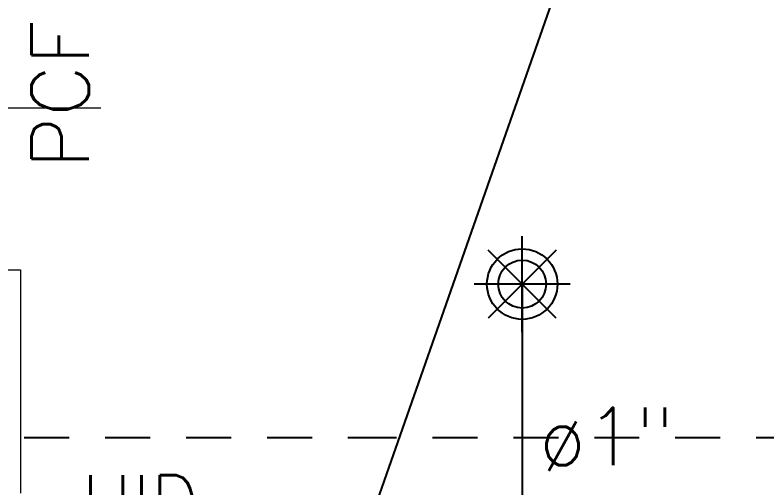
# Model space of a CAD drawing. Header units: millimetres. Extents: x 188.6 to 263.2, y 40.1 to 120.1.
# Drawn here: x 211.299 to 213.39, y 109.168 to 110.483 of the extents above; entities that cross this region are included whole.
import ezdxf
from ezdxf.enums import TextEntityAlignment as Align

# ---------------------------------------------------------------- set-up
doc = ezdxf.new("R2010")
doc.units = ezdxf.units.MM
doc.set_wipeout_variables(frame=1)
doc.linetypes.add('HIDDEN2', pattern=[0.1875, 0.125, -0.0625])
doc.layers.add('_XREF_APTOS 1003 E 1004$0$E-MC-EQUIPAMENTOS', color=8, linetype='Continuous', lineweight=5)
doc.layers.add('_XREF_APTOS 1003 E 1004$0$R-MC-REBOCO', color=1, linetype='Continuous', lineweight=5)
for name, color, linetype in [('ARQ', 8, 'Continuous'), ('ESTR-VIGAS', 11, 'HIDDEN2'), ('ESTRUTURA', 7, 'Continuous'), ('INC-COL-HID', 254, 'Continuous'), ('INC-HID-TEXTO', 7, 'Continuous'), ('INC-PCF', 254, 'Continuous'), ('SPK', 10, 'Continuous'), ('SPK-INTERNO', 244, 'Continuous'), ('SPK-TEXTO', 7, 'Continuous'), ('SPK-TUBO-TETO', 12, 'Continuous')]:
    doc.layers.add(name, color=color, linetype=linetype)
doc.styles.add('60-100', font='romans.shx', dxfattribs={"height": 0.16})
doc.styles.add('60-75', font='romans.shx', dxfattribs={"height": 0.12})
doc.styles.add('ROMANS', font='ROMANS.SHX', dxfattribs={"height": 0.15})
doc.dimstyles.new('SETAS75', dxfattribs={"dimtxt": 0.16, "dimasz": 0.15, "dimexe": 0.15, "dimexo": 0, "dimgap": 0.1, "dimtad": 1, "dimzin": 10, "dimdsep": 46, "dimtxsty": '60-100', "dimblk1": 'OPEN', "dimblk2": 'OPEN', "dimsah": 1, "dimcen": 0, "dimclrd": 244, "dimclre": 244, "dimclrt": 7, "dimadec": 0, "dimazin": 0, "dimtfac": 1, "dimtix": 1, "dimtmove": 2, "dimatfit": 3, "dimldrblk": 'OPEN', "dimfxl": 0.15, "dimtolj": 1, "dimtzin": 6, "dimarcsym": 0})

# ---------------------------------------------------------------- blocks, each defined once
blk = doc.blocks.new('_XREF_APTOS 1003 E 1004$0$ELEVADOR_PLANTA')
at = {"color": 0}
blk.add_line((0.3831, 0), (-0.389, 0), dxfattribs=at)
blk = doc.blocks.new('A$C1BFF5DEF')
at = {"layer": '_XREF_APTOS 1003 E 1004$0$R-MC-REBOCO', "color": 8}
for p, q in [((12.3203, 0.7207), (12.4253, 0.7207)), ((12.4253, 0.7207), (12.4253, 0.0999))]:
    blk.add_line(p, q, dxfattribs=at)
at = {"layer": '_XREF_APTOS 1003 E 1004$0$E-MC-EQUIPAMENTOS', "color": 8, "xscale": -1}
blk.add_blockref('_XREF_APTOS 1003 E 1004$0$ELEVADOR_PLANTA', (12.2603, 1.1707), dxfattribs=at)
blk = doc.blocks.new('SPK')
blk.add_wipeout([(-0.0692, 0.0692), (-0.0673, 0.0711), (-0.0673, 0.0711), (-0.0658, 0.0724), (-0.0658, 0.0724), (-0.0636, 0.0744), (-0.0636, 0.0744), (-0.0618, 0.0759), (-0.0618, 0.0759), (-0.0596, 0.0776), (-0.0596, 0.0776), (-0.0579, 0.0789), (-0.0579, 0.0789), (-0.0546, 0.0813), (-0.0546, 0.0813), (-0.0525, 0.0826), (-0.0507, 0.0837), (-0.0507, 0.0837), (-0.0481, 0.0852), (-0.0481, 0.0852), (-0.0453, 0.0868), (-0.0453, 0.0868), (-0.0431, 0.0879), (-0.0416, 0.0886), (-0.0399, 0.0894), (-0.0399, 0.0894), (-0.0364, 0.0908), (-0.0364, 0.0908), (-0.0341, 0.0917), (-0.0318, 0.0926), (-0.0302, 0.0931), (-0.0281, 0.0938), (-0.0266, 0.0942), (-0.0266, 0.0942), (-0.0244, 0.0948), (-0.0226, 0.0952), (-0.0226, 0.0952), (-0.0203, 0.0957), (-0.0203, 0.0957), (-0.0183, 0.0961), (-0.0183, 0.0961), (-0.0148, 0.0968), (-0.0148, 0.0968), (-0.0114, 0.0972), (-0.01, 0.0974), (-0.0083, 0.0975), (-0.0083, 0.0975), (-0.0058, 0.0977), (-0.0047, 0.0978), (-0.0047, 0.0978), (-0.0027, 0.0978), (-0.0027, 0.0978), (-0.001, 0.0979), (-0.001, 0.0979), (0, 0.0979), (0.0016, 0.0979), (0.0038, 0.0978), (0.0038, 0.0978), (0.0084, 0.0975), (0.0113, 0.0972), (0.0113, 0.0972), (0.0155, 0.0966), (0.0175, 0.0963), (0.0175, 0.0963), (0.0207, 0.0957), (0.0228, 0.0952), (0.0248, 0.0947), (0.0248, 0.0947), (0.0274, 0.094), (0.0274, 0.094), (0.0306, 0.093), (0.0324, 0.0924), (0.0324, 0.0924), (0.0354, 0.0912), (0.0373, 0.0905), (0.0373, 0.0905), (0.0398, 0.0894), (0.0422, 0.0883), (0.0422, 0.0883), (0.0451, 0.0869), (0.0469, 0.0859), (0.049, 0.0847), (0.0513, 0.0833), (0.053, 0.0823), (0.0549, 0.081), (0.0566, 0.0798), (0.0566, 0.0798), (0.0592, 0.078), (0.0615, 0.0762), (0.0659, 0.0724), (0.0669, 0.0714), (0.0669, 0.0714), (0.0692, 0.0692), (0.0692, 0.0692), (0.0692, 0.0692), (0.0692, 0.0692), (0.0717, 0.0667), (0.0717, 0.0667), (0.0739, 0.0642), (0.0739, 0.0642), (0.0753, 0.0626), (0.0753, 0.0626), (0.0765, 0.0611), (0.0765, 0.0611), (0.0785, 0.0585), (0.0785, 0.0585), (0.0805, 0.0556), (0.0805, 0.0556), (0.0805, 0.0556), (0.0826, 0.0526), (0.0826, 0.0526), (0.0841, 0.05), (0.0841, 0.05), (0.0855, 0.0476), (0.0865, 0.0458), (0.0865, 0.0458), (0.0877, 0.0434), (0.0877, 0.0434), (0.0877, 0.0434), (0.089, 0.0407), (0.089, 0.0407), (0.0901, 0.0382), (0.0901, 0.0382), (0.0915, 0.0348), (0.0915, 0.0348), (0.0927, 0.0315), (0.0932, 0.0298), (0.0938, 0.028), (0.0938, 0.028), (0.0938, 0.028), (0.0948, 0.0246), (0.0948, 0.0246), (0.0948, 0.0246), (0.0952, 0.0228), (0.0952, 0.0228), (0.0957, 0.0206), (0.0961, 0.0188), (0.0964, 0.0169), (0.0967, 0.0153), (0.0969, 0.0135), (0.0969, 0.0135), (0.0972, 0.0113), (0.0972, 0.0113), (0.0975, 0.0085), (0.0975, 0.0085), (0.0978, 0.005), (0.0978, 0.005), (0.0979, 0.0023), (0.0979, 0.0023), (0.0979, 0), (0.0979, 0), (0.0978, -0.0048), (0.0978, -0.0048), (0.0976, -0.0077), (0.0973, -0.0103), (0.0973, -0.0103), (0.0968, -0.0148), (0.0968, -0.0148), (0.0959, -0.0195), (0.0959, -0.0195), (0.0949, -0.0238), (0.0949, -0.0238), (0.094, -0.0272), (0.094, -0.0272), (0.093, -0.0305), (0.093, -0.0305), (0.0911, -0.0357), (0.0911, -0.0357), (0.0897, -0.0391), (0.0897, -0.0391), (0.088, -0.0429), (0.088, -0.0429), (0.0861, -0.0466), (0.0844, -0.0496), (0.082, -0.0534), (0.082, -0.0534), (0.0794, -0.0572), (0.0776, -0.0596), (0.0776, -0.0596), (0.074, -0.0641), (0.074, -0.0641), (0.074, -0.0641), (0.069, -0.069), (0.0692, -0.0692), (0.0675, -0.0709), (0.0675, -0.0709), (0.0664, -0.0719), (0.0651, -0.0731), (0.064, -0.0741), (0.0627, -0.0752), (0.061, -0.0766), (0.0597, -0.0776), (0.0584, -0.0785), (0.0564, -0.08), (0.0546, -0.0813), (0.053, -0.0823), (0.0515, -0.0833), (0.0488, -0.0849), (0.0465, -0.0862), (0.0443, -0.0873), (0.0415, -0.0887), (0.0389, -0.0898), (0.037, -0.0907), (0.0339, -0.0918), (0.0339, -0.0918), (0.0315, -0.0927), (0.0283, -0.0937), (0.0244, -0.0948), (0.0216, -0.0955), (0.019, -0.096), (0.0154, -0.0967), (0.0126, -0.0971), (0.0101, -0.0974), (0.0064, -0.0977), (0.0029, -0.0979), (0, -0.0979), (-0.0021, -0.0979), (-0.0084, -0.0975), (-0.0131, -0.097), (-0.0169, -0.0964), (-0.019, -0.096), (-0.0218, -0.0954), (-0.0218, -0.0954), (-0.0256, -0.0945), (-0.0275, -0.094), (-0.0305, -0.093), (-0.0342, -0.0917), (-0.0367, -0.0908), (-0.0398, -0.0894), (-0.044, -0.0874), (-0.0451, -0.0869), (-0.0481, -0.0853), (-0.0511, -0.0835), (-0.053, -0.0823), (-0.0553, -0.0808), (-0.059, -0.0781), (-0.0603, -0.0771), (-0.0619, -0.0759), (-0.064, -0.0741), (-0.0665, -0.0718), (-0.0676, -0.0708), (-0.0692, -0.0692), (-0.0718, -0.0665), (-0.0755, -0.0623), (-0.0755, -0.0623), (-0.0792, -0.0576), (-0.0792, -0.0576), (-0.0813, -0.0545), (-0.0813, -0.0545), (-0.0848, -0.0489), (-0.0865, -0.0458), (-0.0865, -0.0458), (-0.0865, -0.0458), (-0.0891, -0.0406), (-0.0891, -0.0406), (-0.0912, -0.0355), (-0.0912, -0.0355), (-0.093, -0.0306), (-0.093, -0.0306), (-0.0944, -0.0259), (-0.0953, -0.0222), (-0.0962, -0.0181), (-0.0967, -0.015), (-0.0972, -0.0118), (-0.0976, -0.007), (-0.0978, -0.0044), (-0.0979, 0), (-0.0978, 0.0032), (-0.0977, 0.0066), (-0.0977, 0.0066), (-0.0974, 0.01), (-0.0974, 0.01), (-0.0969, 0.0136), (-0.0965, 0.0165), (-0.096, 0.019), (-0.0954, 0.022), (-0.0947, 0.0246), (-0.094, 0.0273), (-0.0932, 0.03), (-0.0932, 0.03), (-0.0919, 0.0338), (-0.0919, 0.0338), (-0.0891, 0.0405), (-0.0878, 0.0433), (-0.0865, 0.0458), (-0.0842, 0.0499), (-0.0842, 0.0499), (-0.0842, 0.0499), (-0.0819, 0.0537), (-0.0819, 0.0537), (-0.0794, 0.0572), (-0.0794, 0.0572), (-0.0758, 0.062), (-0.0758, 0.062), (-0.0725, 0.0658), (-0.0691, 0.0691)]).dxf.layer = 'SPK'
at = {"layer": 'SPK'}
blk.add_circle((0, 0), 0.0979, dxfattribs=at)
at = {"layer": 'SPK-INTERNO'}
for p, q in [((0, 0.1332), (0, -0.1332)), ((-0.0942, 0.0942), (0.0942, -0.0942)), ((-0.0942, -0.0942), (0.0942, 0.0942)), ((-0.1332, 0), (0.1332, 0))]:
    blk.add_line(p, q, dxfattribs=at)
blk.add_circle((0, 0), 0.0666, dxfattribs=at)
blk = doc.blocks.new('INDU')
at = {"color": 7}
blk.add_line((-0.005, 0), (0.005, 0), dxfattribs=at)
at = {"style": 'ROMANS'}
for tag, p in [('TQ-01', (0, 0.001189)), ('100', (0, -0.001718))]:
    blk.add_attdef(tag, text='', height=0.0015, dxfattribs=at).set_placement(p, align=Align.MIDDLE)
blk = doc.blocks.new('_OPEN')
at = {"color": 0, "linetype": 'ByBlock'}
for p, q in [((-1, 0.167), (0, 0)), ((0, 0), (-1, -0.167)), ((0, 0), (-1, 0))]:
    blk.add_line(p, q, dxfattribs=at)
blk = doc.blocks.new('COBERTURA_29-09-2016')
at = {"layer": 'ESTR-VIGAS'}
for points in [[(5.67, 1.68), (4.615, 1.68)], [(9.28, 1.68), (5.67, 1.68)]]:
    blk.add_lwpolyline(points, dxfattribs=at)

msp = doc.modelspace()

# ---------------------------------------------------------------- block references
at = {"layer": 'ARQ'}
msp.add_blockref('A$C1BFF5DEF', (198.8891, 109.0543), dxfattribs=at)

# ---------------------------------------------------------------- next in the draw order: block references
at = {"layer": 'INC-COL-HID'}
ref = msp.add_blockref('INDU', (211.6475, 109.0099, -0.9), dxfattribs=dict(at, xscale=100, yscale=-100, zscale=100, rotation=180))
ref.add_attrib('100', 'ø2.½"', dxfattribs={"layer": '0', "height": 0.15, "style": 'ROMANS'}).set_placement((211.6475, 108.8382), align=Align.MIDDLE)
ref.add_attrib('TQ-01', 'HID', dxfattribs={"layer": '0', "height": 0.15, "style": 'ROMANS'}).set_placement((211.6475, 109.1288), align=Align.MIDDLE)
at = {"layer": 'SPK', "rotation": 180}
msp.add_blockref('SPK', (212.7095, 109.735), dxfattribs=at)

# ---------------------------------------------------------------- next in the draw order: texts
at = {"layer": 'INC-PCF', "style": '60-75'}
msp.add_text('PCF', height=0.16, rotation=90, dxfattribs=at).set_placement((211.505, 110.056))
at = {"layer": 'SPK-TEXTO', "style": '60-75'}
msp.add_text('ø1"', height=0.16, dxfattribs=at).set_placement((212.7564, 109.2317))

# ---------------------------------------------------------------- next in the draw order: linework, layer by layer
at = {"layer": 'SPK-TUBO-TETO'}
msp.add_line((212.7095, 109.735), (212.7095, 108.4365), dxfattribs=at)

# ---------------------------------------------------------------- next in the draw order: block references
at = {"layer": 'ESTRUTURA'}
msp.add_blockref('COBERTURA_29-09-2016', (206.6802, 107.6277), dxfattribs=at)

# ---------------------------------------------------------------- next in the draw order: leaders
at = {"layer": 'INC-HID-TEXTO'}
msp.add_leader([(211.8921, 107.9491), (213.4966, 112.5272), (216.1154, 112.5272)], dimstyle='SETAS75', dxfattribs=at)

doc.saveas('drawing.dxf')
